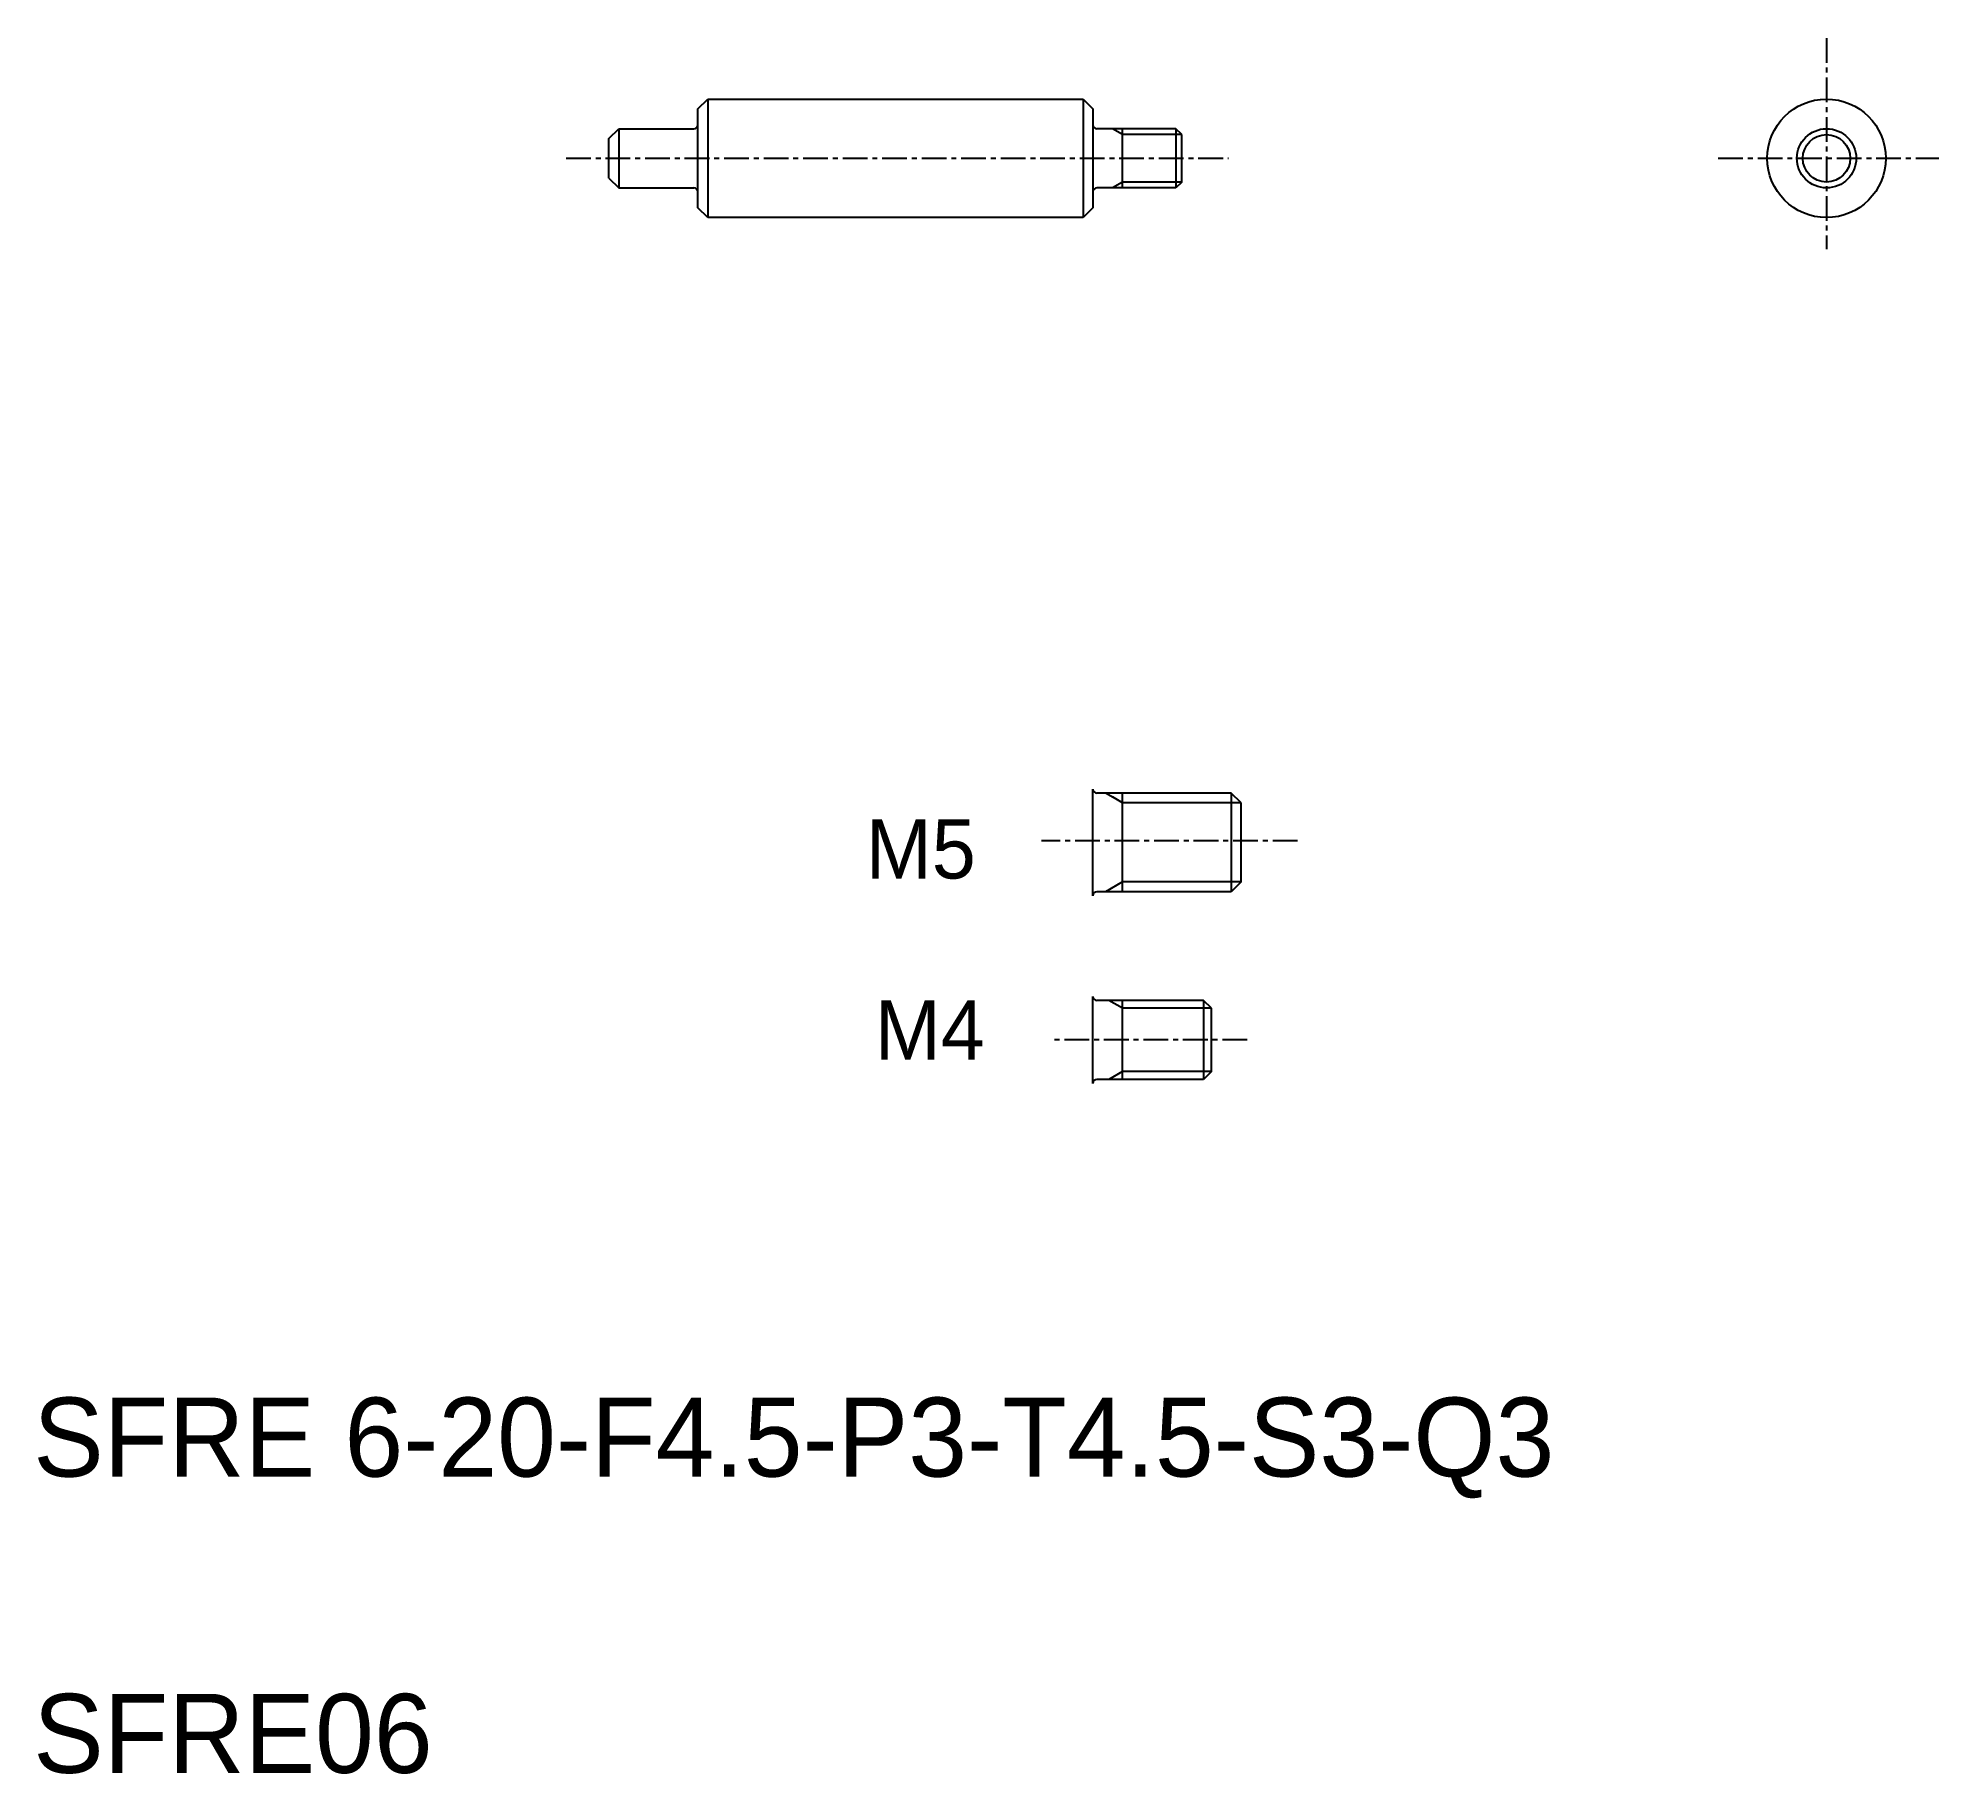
# Model space of a CAD drawing. Extents: x 38.5 to 134.7, y 27.8 to 115.7.
import ezdxf

# ---------------------------------------------------------------- set-up
doc = ezdxf.new("R2010")
doc.units = 0
doc.linetypes.add('CENTER', pattern=[2, 1.25, -0.25, 0.25, -0.25])
doc.layers.get('0').update_dxf_attribs({"linetype": 'CONTINUOUS'})
doc.layers.add('CENTER', color=1, linetype='CENTER')

msp = doc.modelspace()

# ---------------------------------------------------------------- linework, layer by layer
for p, q in [((71.857, 112.106), (72.357, 112.606)), ((72.357, 112.606), (91.357, 112.606)), ((72.357, 112.606), (72.357, 106.606)), ((91.357, 112.606), (91.357, 106.606)), ((91.357, 112.606), (91.857, 112.106)), ((71.857, 107.106), (71.857, 112.106)), ((91.857, 112.106), (91.857, 107.106)), ((72.357, 111.106), (72.357, 111.106)), ((93.357, 108.106), (93.357, 111.106)), ((96.357, 108.406), (96.357, 110.806)), ((67.357, 108.606), (67.357, 110.606)), ((72.357, 109.606), (72.358, 109.606)), ((72.357, 106.606), (71.857, 107.106)), ((91.857, 107.106), (91.357, 106.606)), ((91.357, 106.606), (72.357, 106.606)), ((93.357, 72.471), (93.357, 77.471)), ((99.357, 72.971), (99.357, 76.971)), ((93.357, 62.971), (93.357, 66.971)), ((97.857, 63.371), (97.857, 66.571))]:
    msp.add_line(p, q)
at = {"linetype": 'CONTINUOUS'}
for p, q in [((67.357, 110.606), (67.857, 111.106)), ((96.357, 110.806), (96.057, 111.106)), ((67.357, 108.606), (67.857, 108.106)), ((96.357, 108.406), (96.057, 108.106)), ((91.857, 72.271), (91.857, 77.671)), ((99.357, 76.971), (98.857, 77.471)), ((99.357, 72.971), (98.857, 72.471)), ((91.857, 62.771), (91.857, 67.171)), ((97.857, 66.571), (97.457, 66.971)), ((97.857, 63.371), (97.457, 62.971))]:
    msp.add_line(p, q, dxfattribs=at)
at = {"color": 7, "linetype": 'CONTINUOUS'}
for p, q in [((67.857, 111.106), (67.857, 108.106)), ((67.857, 111.106), (71.657, 111.106)), ((96.057, 111.106), (92.057, 111.106)), ((96.057, 111.106), (96.057, 108.106)), ((67.857, 108.106), (71.657, 108.106)), ((96.057, 108.106), (92.057, 108.106)), ((98.857, 77.471), (92.057, 77.471)), ((98.857, 77.471), (98.857, 72.471)), ((98.857, 72.471), (92.057, 72.471)), ((97.457, 66.971), (92.057, 66.971)), ((97.457, 66.971), (97.457, 62.971)), ((97.457, 62.971), (92.057, 62.971))]:
    msp.add_line(p, q, dxfattribs=at)
at = {"color": 3, "linetype": 'CONTINUOUS'}
for p, q in [((93.357, 110.806), (92.838, 111.106)), ((93.357, 110.806), (92.838, 111.106)), ((96.357, 110.806), (93.357, 110.806)), ((93.357, 108.406), (92.838, 108.106)), ((96.357, 108.406), (93.357, 108.406)), ((93.357, 76.971), (92.491, 77.471)), ((93.357, 76.971), (92.838, 77.271)), ((99.357, 76.971), (93.357, 76.971)), ((93.357, 72.971), (92.491, 72.471)), ((99.357, 72.971), (93.357, 72.971)), ((93.357, 66.571), (92.665, 66.971)), ((97.857, 66.571), (93.357, 66.571)), ((93.357, 63.371), (92.665, 62.971)), ((97.857, 63.371), (93.357, 63.371))]:
    msp.add_line(p, q, dxfattribs=at)
at = {"linetype": 'CONTINUOUS'}
msp.add_circle((128.986, 109.606), 3, dxfattribs=at)
at = {"color": 3, "linetype": 'CONTINUOUS'}
msp.add_circle((128.986, 109.606), 1.5, dxfattribs=at)
at = {"color": 7, "linetype": 'CONTINUOUS'}
msp.add_circle((128.986, 109.606), 1.2, dxfattribs=at)
at = {"linetype": 'CONTINUOUS'}
for centre, start, end in [((71.657, 111.306), 270, 0), ((92.057, 111.306), 180, 270), ((71.657, 107.906), 0, 90), ((92.057, 107.906), 90, 180), ((92.057, 77.671), 180, 270), ((92.057, 72.271), 90, 180), ((92.057, 67.171), 180, 270), ((92.057, 62.771), 90, 180)]:
    msp.add_arc(centre, 0.2, start, end, dxfattribs=at)
at = {"layer": 'CENTER', "color": 1, "linetype": 'CENTER'}
for p, q in [((128.986, 115.696), (128.986, 105.006)), ((65.189, 109.606), (98.709, 109.606)), ((123.504, 109.606), (134.677, 109.606)), ((102.202, 75.054), (89.253, 75.054)), ((99.663, 64.971), (89.691, 64.971))]:
    msp.add_line(p, q, dxfattribs=at)

# ---------------------------------------------------------------- texts
at = {"color": 7, "linetype": 'CONTINUOUS'}
for s, p in [('M5', (80.354, 73.143)), ('M4', (80.807, 63.97))]:
    msp.add_text(s, height=3, dxfattribs=at).set_placement(p)
for s, p in [('SFRE 6-20-F4.5-P3-T4.5-S3-Q3', (38.217, 42.863)), ('SFRE06', (38.217, 27.863))]:
    msp.add_text(s, height=4).set_placement(p)

doc.saveas('drawing.dxf')
